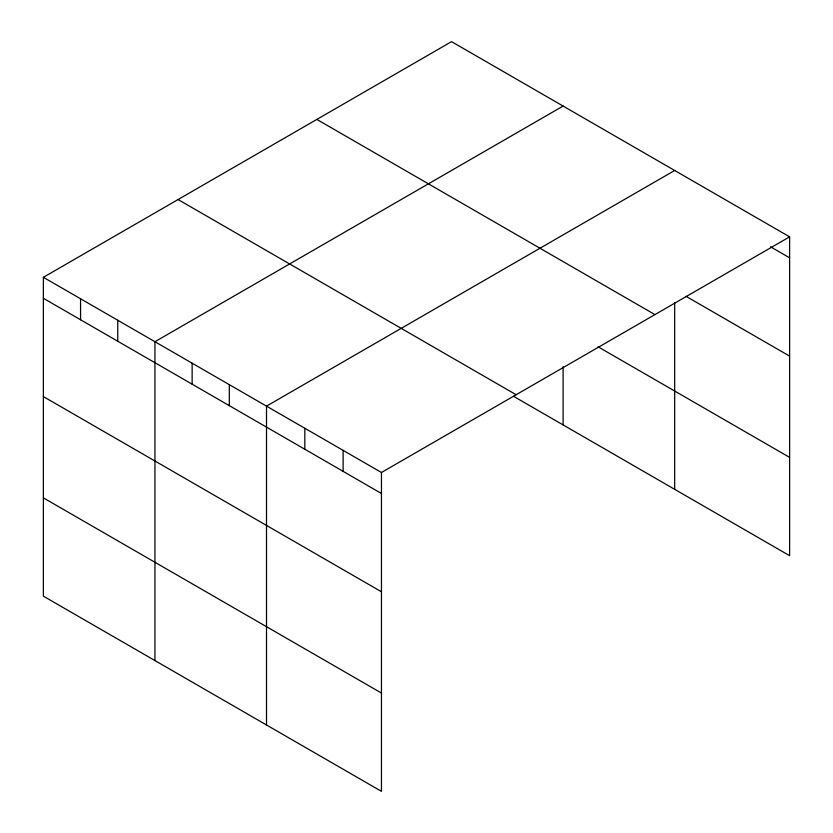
<?xml version="1.0" encoding="UTF-8"?>
<svg xmlns="http://www.w3.org/2000/svg" width="833" height="833" viewBox="0 0 833 833"><rect width="100%" height="100%" fill="white"/><g stroke="black" fill="none" stroke-linecap="round" stroke-linejoin="round"><path stroke-width="1.25" d="M43.378 277.306L381.452 472.498L381.452 791.35L43.378 596.157L43.378 277.306L451.548 41.65L789.622 236.843L789.622 555.694L513.524 396.289M563.108 106.062L154.938 341.717L154.938 660.579M674.678 170.473L266.508 406.129L266.508 724.991M381.452 472.498L789.622 236.843M770.463 246.766L789.622 257.824M685.944 296.267L789.622 356.128M316.852 119.421L654.925 314.603M598.052 346.788L789.622 457.4M178.075 199.535L516.148 394.727M43.378 298.297L381.452 493.49M43.378 396.591L381.452 591.784M43.378 497.863L381.452 693.056M674.678 302.743L674.678 489.325M563.108 366.718L563.108 424.913M343.134 450.372L343.134 471.363M304.826 428.256L304.826 449.247M229.314 384.659L229.314 405.65M192.131 363.188L192.131 384.18M117.755 320.247L117.755 341.238M80.562 298.776L80.562 319.768"/></g></svg>
